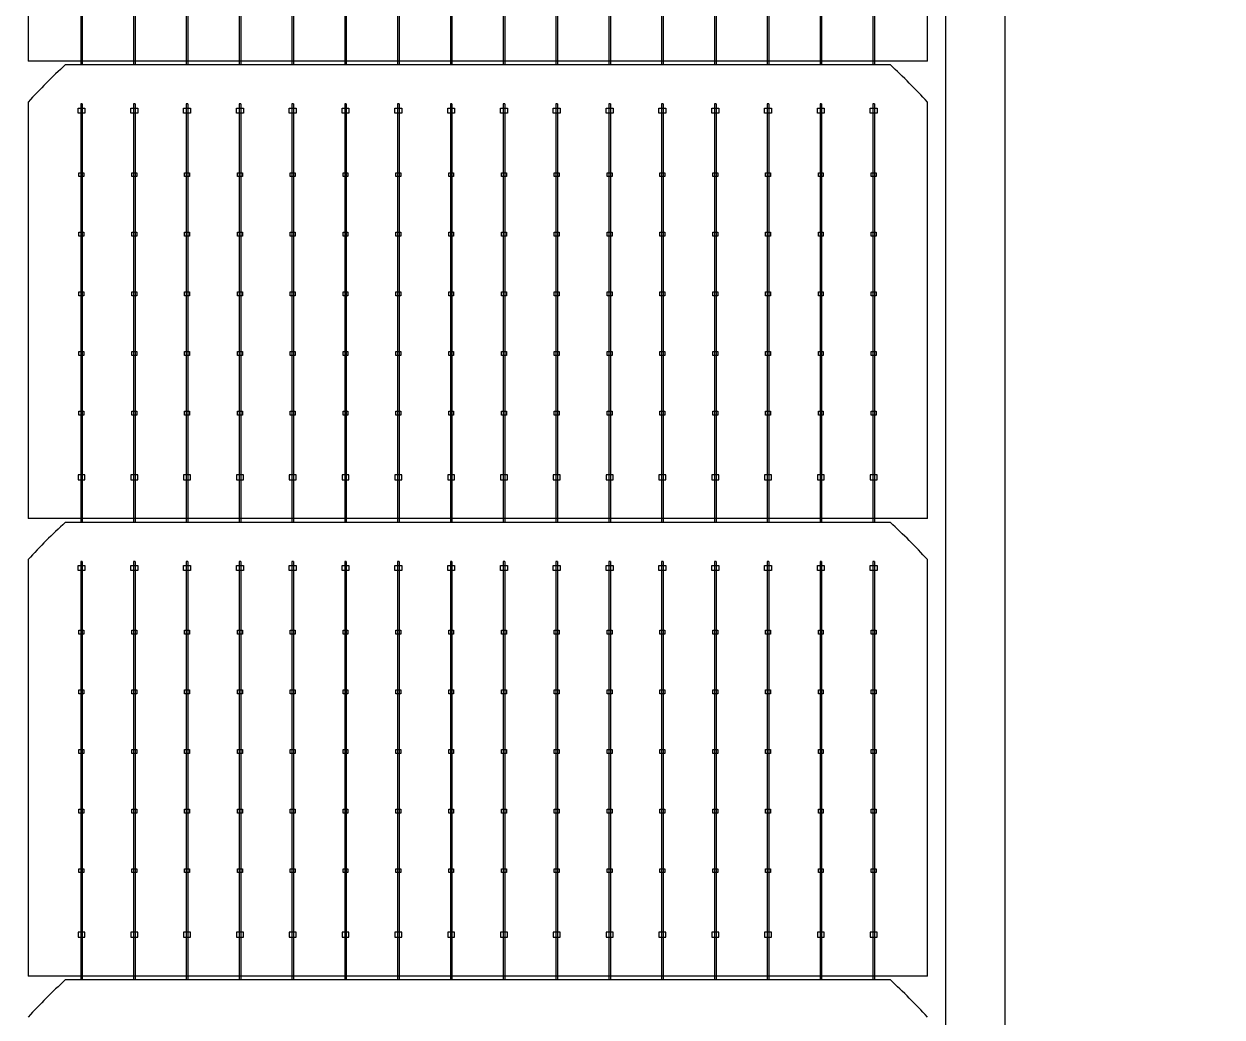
# Model space of a CAD drawing. Header units: millimetres. Extents: x 10297564 to 11610295, y -9287743 to -8409454.
# Drawn here: x 10674389 to 10676335, y -9192347 to -9190734 of the extents above; entities that cross this region are included whole.
import ezdxf

# ---------------------------------------------------------------- set-up
doc = ezdxf.new("R2010")
doc.units = ezdxf.units.MM
doc.header["$LTSCALE"] = 100
doc.layers.add('TEXTLINE', color=1, linetype='Continuous')

# ---------------------------------------------------------------- blocks, each defined once
blk = doc.blocks.new('635W')
for p, q in [((10687025.46, -10024382.46), (10687025.46, -10024467.27)), ((10687025.78, -10024382.46), (10687025.78, -10024467.27)), ((10687036.16, -10024382.46), (10687036.16, -10024467.27)), ((10687036.48, -10024382.46), (10687036.48, -10024467.27)), ((10687046.86, -10024382.46), (10687046.86, -10024467.27)), ((10687047.18, -10024382.46), (10687047.18, -10024467.27)), ((10687057.56, -10024382.46), (10687057.56, -10024467.27)), ((10687057.88, -10024382.46), (10687057.88, -10024467.27)), ((10687068.26, -10024382.46), (10687068.26, -10024467.27)), ((10687068.58, -10024382.46), (10687068.58, -10024467.27)), ((10687078.96, -10024382.46), (10687078.96, -10024467.27)), ((10687079.28, -10024382.46), (10687079.28, -10024467.27)), ((10687089.66, -10024382.46), (10687089.66, -10024467.27)), ((10687089.98, -10024382.46), (10687089.98, -10024467.27)), ((10687100.36, -10024382.46), (10687100.36, -10024467.27)), ((10687100.68, -10024382.46), (10687100.68, -10024467.27)), ((10687111.06, -10024382.46), (10687111.06, -10024467.27)), ((10687111.38, -10024382.46), (10687111.38, -10024467.27)), ((10687121.76, -10024382.46), (10687121.76, -10024467.27)), ((10687122.08, -10024382.46), (10687122.08, -10024467.27)), ((10687132.46, -10024382.46), (10687132.46, -10024467.27)), ((10687132.78, -10024382.46), (10687132.78, -10024467.27)), ((10687143.16, -10024382.46), (10687143.16, -10024467.27)), ((10687143.48, -10024382.46), (10687143.48, -10024467.27)), ((10687153.86, -10024382.46), (10687153.86, -10024467.27)), ((10687154.18, -10024382.46), (10687154.18, -10024467.27)), ((10687164.56, -10024382.46), (10687164.56, -10024467.27)), ((10687164.88, -10024382.46), (10687164.88, -10024467.27)), ((10687175.26, -10024382.46), (10687175.26, -10024467.27)), ((10687175.58, -10024382.46), (10687175.58, -10024467.27)), ((10687185.96, -10024382.46), (10687185.96, -10024467.27)), ((10687186.28, -10024382.46), (10687186.28, -10024467.27)), ((10687197.02, -10024466.46), (10687014.82, -10024466.46)), ((10687025.46, -10024475.14), (10687025.46, -10024559.94)), ((10687025.78, -10024475.14), (10687025.78, -10024559.94)), ((10687036.16, -10024475.14), (10687036.16, -10024559.94)), ((10687036.48, -10024475.14), (10687036.48, -10024559.94)), ((10687046.86, -10024475.14), (10687046.86, -10024559.94)), ((10687047.18, -10024475.14), (10687047.18, -10024559.94)), ((10687057.56, -10024475.14), (10687057.56, -10024559.94)), ((10687057.88, -10024475.14), (10687057.88, -10024559.94)), ((10687068.26, -10024475.14), (10687068.26, -10024559.94)), ((10687068.58, -10024475.14), (10687068.58, -10024559.94)), ((10687078.96, -10024475.14), (10687078.96, -10024559.94)), ((10687079.28, -10024475.14), (10687079.28, -10024559.94)), ((10687089.66, -10024475.14), (10687089.66, -10024559.94)), ((10687089.98, -10024475.14), (10687089.98, -10024559.94)), ((10687100.36, -10024475.14), (10687100.36, -10024559.94)), ((10687100.68, -10024475.14), (10687100.68, -10024559.94)), ((10687111.06, -10024475.14), (10687111.06, -10024559.94)), ((10687111.38, -10024475.14), (10687111.38, -10024559.94)), ((10687121.76, -10024475.14), (10687121.76, -10024559.94)), ((10687122.08, -10024475.14), (10687122.08, -10024559.94)), ((10687132.46, -10024475.14), (10687132.46, -10024559.94)), ((10687132.78, -10024475.14), (10687132.78, -10024559.94)), ((10687143.16, -10024475.14), (10687143.16, -10024559.94)), ((10687143.48, -10024475.14), (10687143.48, -10024559.94)), ((10687153.86, -10024475.14), (10687153.86, -10024559.94)), ((10687154.18, -10024475.14), (10687154.18, -10024559.94)), ((10687164.56, -10024475.14), (10687164.56, -10024559.94)), ((10687164.88, -10024475.14), (10687164.88, -10024559.94)), ((10687175.26, -10024475.14), (10687175.26, -10024559.94)), ((10687175.58, -10024475.14), (10687175.58, -10024559.94)), ((10687185.96, -10024475.14), (10687185.96, -10024559.94)), ((10687186.28, -10024475.14), (10687186.28, -10024559.94)), ((10687197.02, -10024559.14), (10687014.82, -10024559.14)), ((10687025.46, -10024567.81), (10687025.46, -10024652.62)), ((10687025.78, -10024567.81), (10687025.78, -10024652.62)), ((10687036.16, -10024567.81), (10687036.16, -10024652.62)), ((10687036.48, -10024567.81), (10687036.48, -10024652.62)), ((10687046.86, -10024567.81), (10687046.86, -10024652.62)), ((10687047.18, -10024567.81), (10687047.18, -10024652.62)), ((10687057.56, -10024567.81), (10687057.56, -10024652.62)), ((10687057.88, -10024567.81), (10687057.88, -10024652.62)), ((10687068.26, -10024567.81), (10687068.26, -10024652.62)), ((10687068.58, -10024567.81), (10687068.58, -10024652.62)), ((10687078.96, -10024567.81), (10687078.96, -10024652.62)), ((10687079.28, -10024567.81), (10687079.28, -10024652.62)), ((10687089.66, -10024567.81), (10687089.66, -10024652.62)), ((10687089.98, -10024567.81), (10687089.98, -10024652.62)), ((10687100.36, -10024567.81), (10687100.36, -10024652.62)), ((10687100.68, -10024567.81), (10687100.68, -10024652.62)), ((10687111.06, -10024567.81), (10687111.06, -10024652.62)), ((10687111.38, -10024567.81), (10687111.38, -10024652.62)), ((10687121.76, -10024567.81), (10687121.76, -10024652.62)), ((10687122.08, -10024567.81), (10687122.08, -10024652.62)), ((10687132.46, -10024567.81), (10687132.46, -10024652.62)), ((10687132.78, -10024567.81), (10687132.78, -10024652.62)), ((10687143.16, -10024567.81), (10687143.16, -10024652.62)), ((10687143.48, -10024567.81), (10687143.48, -10024652.62)), ((10687153.86, -10024567.81), (10687153.86, -10024652.62)), ((10687154.18, -10024567.81), (10687154.18, -10024652.62)), ((10687164.56, -10024567.81), (10687164.56, -10024652.62)), ((10687164.88, -10024567.81), (10687164.88, -10024652.62)), ((10687175.26, -10024567.81), (10687175.26, -10024652.62)), ((10687175.58, -10024567.81), (10687175.58, -10024652.62)), ((10687185.96, -10024567.81), (10687185.96, -10024652.62)), ((10687186.28, -10024567.81), (10687186.28, -10024652.62)), ((10687197.02, -10024651.81), (10687014.82, -10024651.81))]:
    blk.add_line(p, q)
for points in [[(10686079.67, -10024167.21), (10687212.67, -10024167.21), (10687212.67, -10026631.21), (10686079.67, -10026631.21)], [(10686091.67, -10024179.21), (10687200.67, -10024179.21), (10687200.67, -10026619.21), (10686091.67, -10026619.21)], [(10687024.92, -10024477.01), (10687024.92, -10024476.01), (10687026.32, -10024476.01), (10687026.32, -10024477.01)], [(10687035.62, -10024477.01), (10687035.62, -10024476.01), (10687037.02, -10024476.01), (10687037.02, -10024477.01)], [(10687046.32, -10024477.01), (10687046.32, -10024476.01), (10687047.72, -10024476.01), (10687047.72, -10024477.01)], [(10687057.02, -10024477.01), (10687057.02, -10024476.01), (10687058.42, -10024476.01), (10687058.42, -10024477.01)], [(10687067.72, -10024477.01), (10687067.72, -10024476.01), (10687069.12, -10024476.01), (10687069.12, -10024477.01)], [(10687078.42, -10024477.01), (10687078.42, -10024476.01), (10687079.82, -10024476.01), (10687079.82, -10024477.01)], [(10687089.12, -10024477.01), (10687089.12, -10024476.01), (10687090.52, -10024476.01), (10687090.52, -10024477.01)], [(10687099.82, -10024477.01), (10687099.82, -10024476.01), (10687101.22, -10024476.01), (10687101.22, -10024477.01)], [(10687110.52, -10024477.01), (10687110.52, -10024476.01), (10687111.92, -10024476.01), (10687111.92, -10024477.01)], [(10687121.22, -10024477.01), (10687121.22, -10024476.01), (10687122.62, -10024476.01), (10687122.62, -10024477.01)], [(10687131.92, -10024477.01), (10687131.92, -10024476.01), (10687133.32, -10024476.01), (10687133.32, -10024477.01)], [(10687142.62, -10024477.01), (10687142.62, -10024476.01), (10687144.02, -10024476.01), (10687144.02, -10024477.01)], [(10687153.32, -10024477.01), (10687153.32, -10024476.01), (10687154.72, -10024476.01), (10687154.72, -10024477.01)], [(10687164.02, -10024477.01), (10687164.02, -10024476.01), (10687165.42, -10024476.01), (10687165.42, -10024477.01)], [(10687174.72, -10024477.01), (10687174.72, -10024476.01), (10687176.12, -10024476.01), (10687176.12, -10024477.01)], [(10687185.42, -10024477.01), (10687185.42, -10024476.01), (10687186.82, -10024476.01), (10687186.82, -10024477.01)], [(10687026.12, -10024489.88), (10687025.12, -10024489.88), (10687025.12, -10024489.08), (10687026.12, -10024489.08)], [(10687036.82, -10024489.88), (10687035.82, -10024489.88), (10687035.82, -10024489.08), (10687036.82, -10024489.08)], [(10687047.52, -10024489.88), (10687046.52, -10024489.88), (10687046.52, -10024489.08), (10687047.52, -10024489.08)], [(10687058.22, -10024489.88), (10687057.22, -10024489.88), (10687057.22, -10024489.08), (10687058.22, -10024489.08)], [(10687068.92, -10024489.88), (10687067.92, -10024489.88), (10687067.92, -10024489.08), (10687068.92, -10024489.08)], [(10687079.62, -10024489.88), (10687078.62, -10024489.88), (10687078.62, -10024489.08), (10687079.62, -10024489.08)], [(10687090.32, -10024489.88), (10687089.32, -10024489.88), (10687089.32, -10024489.08), (10687090.32, -10024489.08)], [(10687101.02, -10024489.88), (10687100.02, -10024489.88), (10687100.02, -10024489.08), (10687101.02, -10024489.08)], [(10687111.72, -10024489.88), (10687110.72, -10024489.88), (10687110.72, -10024489.08), (10687111.72, -10024489.08)], [(10687122.42, -10024489.88), (10687121.42, -10024489.88), (10687121.42, -10024489.08), (10687122.42, -10024489.08)], [(10687133.12, -10024489.88), (10687132.12, -10024489.88), (10687132.12, -10024489.08), (10687133.12, -10024489.08)], [(10687143.82, -10024489.88), (10687142.82, -10024489.88), (10687142.82, -10024489.08), (10687143.82, -10024489.08)], [(10687154.52, -10024489.88), (10687153.52, -10024489.88), (10687153.52, -10024489.08), (10687154.52, -10024489.08)], [(10687165.22, -10024489.88), (10687164.22, -10024489.88), (10687164.22, -10024489.08), (10687165.22, -10024489.08)], [(10687175.92, -10024489.88), (10687174.92, -10024489.88), (10687174.92, -10024489.08), (10687175.92, -10024489.08)], [(10687186.62, -10024489.88), (10687185.62, -10024489.88), (10687185.62, -10024489.08), (10687186.62, -10024489.08)], [(10687026.12, -10024501.96), (10687025.12, -10024501.96), (10687025.12, -10024501.16), (10687026.12, -10024501.16)], [(10687036.82, -10024501.96), (10687035.82, -10024501.96), (10687035.82, -10024501.16), (10687036.82, -10024501.16)], [(10687047.52, -10024501.96), (10687046.52, -10024501.96), (10687046.52, -10024501.16), (10687047.52, -10024501.16)], [(10687058.22, -10024501.96), (10687057.22, -10024501.96), (10687057.22, -10024501.16), (10687058.22, -10024501.16)], [(10687068.92, -10024501.96), (10687067.92, -10024501.96), (10687067.92, -10024501.16), (10687068.92, -10024501.16)], [(10687079.62, -10024501.96), (10687078.62, -10024501.96), (10687078.62, -10024501.16), (10687079.62, -10024501.16)], [(10687090.32, -10024501.96), (10687089.32, -10024501.96), (10687089.32, -10024501.16), (10687090.32, -10024501.16)], [(10687101.02, -10024501.96), (10687100.02, -10024501.96), (10687100.02, -10024501.16), (10687101.02, -10024501.16)], [(10687111.72, -10024501.96), (10687110.72, -10024501.96), (10687110.72, -10024501.16), (10687111.72, -10024501.16)], [(10687122.42, -10024501.96), (10687121.42, -10024501.96), (10687121.42, -10024501.16), (10687122.42, -10024501.16)], [(10687133.12, -10024501.96), (10687132.12, -10024501.96), (10687132.12, -10024501.16), (10687133.12, -10024501.16)], [(10687143.82, -10024501.96), (10687142.82, -10024501.96), (10687142.82, -10024501.16), (10687143.82, -10024501.16)], [(10687154.52, -10024501.96), (10687153.52, -10024501.96), (10687153.52, -10024501.16), (10687154.52, -10024501.16)], [(10687165.22, -10024501.96), (10687164.22, -10024501.96), (10687164.22, -10024501.16), (10687165.22, -10024501.16)], [(10687175.92, -10024501.96), (10687174.92, -10024501.96), (10687174.92, -10024501.16), (10687175.92, -10024501.16)], [(10687186.62, -10024501.96), (10687185.62, -10024501.96), (10687185.62, -10024501.16), (10687186.62, -10024501.16)], [(10687026.12, -10024514.04), (10687025.12, -10024514.04), (10687025.12, -10024513.24), (10687026.12, -10024513.24)], [(10687036.82, -10024514.04), (10687035.82, -10024514.04), (10687035.82, -10024513.24), (10687036.82, -10024513.24)], [(10687047.52, -10024514.04), (10687046.52, -10024514.04), (10687046.52, -10024513.24), (10687047.52, -10024513.24)], [(10687058.22, -10024514.04), (10687057.22, -10024514.04), (10687057.22, -10024513.24), (10687058.22, -10024513.24)], [(10687068.92, -10024514.04), (10687067.92, -10024514.04), (10687067.92, -10024513.24), (10687068.92, -10024513.24)], [(10687079.62, -10024514.04), (10687078.62, -10024514.04), (10687078.62, -10024513.24), (10687079.62, -10024513.24)], [(10687090.32, -10024514.04), (10687089.32, -10024514.04), (10687089.32, -10024513.24), (10687090.32, -10024513.24)], [(10687101.02, -10024514.04), (10687100.02, -10024514.04), (10687100.02, -10024513.24), (10687101.02, -10024513.24)], [(10687111.72, -10024514.04), (10687110.72, -10024514.04), (10687110.72, -10024513.24), (10687111.72, -10024513.24)], [(10687122.42, -10024514.04), (10687121.42, -10024514.04), (10687121.42, -10024513.24), (10687122.42, -10024513.24)], [(10687133.12, -10024514.04), (10687132.12, -10024514.04), (10687132.12, -10024513.24), (10687133.12, -10024513.24)], [(10687143.82, -10024514.04), (10687142.82, -10024514.04), (10687142.82, -10024513.24), (10687143.82, -10024513.24)], [(10687154.52, -10024514.04), (10687153.52, -10024514.04), (10687153.52, -10024513.24), (10687154.52, -10024513.24)], [(10687165.22, -10024514.04), (10687164.22, -10024514.04), (10687164.22, -10024513.24), (10687165.22, -10024513.24)], [(10687175.92, -10024514.04), (10687174.92, -10024514.04), (10687174.92, -10024513.24), (10687175.92, -10024513.24)], [(10687186.62, -10024514.04), (10687185.62, -10024514.04), (10687185.62, -10024513.24), (10687186.62, -10024513.24)], [(10687026.12, -10024526.12), (10687025.12, -10024526.12), (10687025.12, -10024525.32), (10687026.12, -10024525.32)], [(10687036.82, -10024526.12), (10687035.82, -10024526.12), (10687035.82, -10024525.32), (10687036.82, -10024525.32)], [(10687047.52, -10024526.12), (10687046.52, -10024526.12), (10687046.52, -10024525.32), (10687047.52, -10024525.32)], [(10687058.22, -10024526.12), (10687057.22, -10024526.12), (10687057.22, -10024525.32), (10687058.22, -10024525.32)], [(10687068.92, -10024526.12), (10687067.92, -10024526.12), (10687067.92, -10024525.32), (10687068.92, -10024525.32)], [(10687079.62, -10024526.12), (10687078.62, -10024526.12), (10687078.62, -10024525.32), (10687079.62, -10024525.32)], [(10687090.32, -10024526.12), (10687089.32, -10024526.12), (10687089.32, -10024525.32), (10687090.32, -10024525.32)], [(10687101.02, -10024526.12), (10687100.02, -10024526.12), (10687100.02, -10024525.32), (10687101.02, -10024525.32)], [(10687111.72, -10024526.12), (10687110.72, -10024526.12), (10687110.72, -10024525.32), (10687111.72, -10024525.32)], [(10687122.42, -10024526.12), (10687121.42, -10024526.12), (10687121.42, -10024525.32), (10687122.42, -10024525.32)], [(10687133.12, -10024526.12), (10687132.12, -10024526.12), (10687132.12, -10024525.32), (10687133.12, -10024525.32)], [(10687143.82, -10024526.12), (10687142.82, -10024526.12), (10687142.82, -10024525.32), (10687143.82, -10024525.32)], [(10687154.52, -10024526.12), (10687153.52, -10024526.12), (10687153.52, -10024525.32), (10687154.52, -10024525.32)], [(10687165.22, -10024526.12), (10687164.22, -10024526.12), (10687164.22, -10024525.32), (10687165.22, -10024525.32)], [(10687175.92, -10024526.12), (10687174.92, -10024526.12), (10687174.92, -10024525.32), (10687175.92, -10024525.32)], [(10687186.62, -10024526.12), (10687185.62, -10024526.12), (10687185.62, -10024525.32), (10687186.62, -10024525.32)], [(10687026.12, -10024538.2), (10687025.12, -10024538.2), (10687025.12, -10024537.4), (10687026.12, -10024537.4)], [(10687036.82, -10024538.2), (10687035.82, -10024538.2), (10687035.82, -10024537.4), (10687036.82, -10024537.4)], [(10687047.52, -10024538.2), (10687046.52, -10024538.2), (10687046.52, -10024537.4), (10687047.52, -10024537.4)], [(10687058.22, -10024538.2), (10687057.22, -10024538.2), (10687057.22, -10024537.4), (10687058.22, -10024537.4)], [(10687068.92, -10024538.2), (10687067.92, -10024538.2), (10687067.92, -10024537.4), (10687068.92, -10024537.4)], [(10687079.62, -10024538.2), (10687078.62, -10024538.2), (10687078.62, -10024537.4), (10687079.62, -10024537.4)], [(10687090.32, -10024538.2), (10687089.32, -10024538.2), (10687089.32, -10024537.4), (10687090.32, -10024537.4)], [(10687101.02, -10024538.2), (10687100.02, -10024538.2), (10687100.02, -10024537.4), (10687101.02, -10024537.4)], [(10687111.72, -10024538.2), (10687110.72, -10024538.2), (10687110.72, -10024537.4), (10687111.72, -10024537.4)], [(10687122.42, -10024538.2), (10687121.42, -10024538.2), (10687121.42, -10024537.4), (10687122.42, -10024537.4)], [(10687133.12, -10024538.2), (10687132.12, -10024538.2), (10687132.12, -10024537.4), (10687133.12, -10024537.4)], [(10687143.82, -10024538.2), (10687142.82, -10024538.2), (10687142.82, -10024537.4), (10687143.82, -10024537.4)], [(10687154.52, -10024538.2), (10687153.52, -10024538.2), (10687153.52, -10024537.4), (10687154.52, -10024537.4)], [(10687165.22, -10024538.2), (10687164.22, -10024538.2), (10687164.22, -10024537.4), (10687165.22, -10024537.4)], [(10687175.92, -10024538.2), (10687174.92, -10024538.2), (10687174.92, -10024537.4), (10687175.92, -10024537.4)], [(10687186.62, -10024538.2), (10687185.62, -10024538.2), (10687185.62, -10024537.4), (10687186.62, -10024537.4)], [(10687024.92, -10024550.27), (10687024.92, -10024551.27), (10687026.32, -10024551.27), (10687026.32, -10024550.27)], [(10687035.62, -10024550.27), (10687035.62, -10024551.27), (10687037.02, -10024551.27), (10687037.02, -10024550.27)], [(10687046.32, -10024550.27), (10687046.32, -10024551.27), (10687047.72, -10024551.27), (10687047.72, -10024550.27)], [(10687057.02, -10024550.27), (10687057.02, -10024551.27), (10687058.42, -10024551.27), (10687058.42, -10024550.27)], [(10687067.72, -10024550.27), (10687067.72, -10024551.27), (10687069.12, -10024551.27), (10687069.12, -10024550.27)], [(10687078.42, -10024550.27), (10687078.42, -10024551.27), (10687079.82, -10024551.27), (10687079.82, -10024550.27)], [(10687089.12, -10024550.27), (10687089.12, -10024551.27), (10687090.52, -10024551.27), (10687090.52, -10024550.27)], [(10687099.82, -10024550.27), (10687099.82, -10024551.27), (10687101.22, -10024551.27), (10687101.22, -10024550.27)], [(10687110.52, -10024550.27), (10687110.52, -10024551.27), (10687111.92, -10024551.27), (10687111.92, -10024550.27)], [(10687121.22, -10024550.27), (10687121.22, -10024551.27), (10687122.62, -10024551.27), (10687122.62, -10024550.27)], [(10687131.92, -10024550.27), (10687131.92, -10024551.27), (10687133.32, -10024551.27), (10687133.32, -10024550.27)], [(10687142.62, -10024550.27), (10687142.62, -10024551.27), (10687144.02, -10024551.27), (10687144.02, -10024550.27)], [(10687153.32, -10024550.27), (10687153.32, -10024551.27), (10687154.72, -10024551.27), (10687154.72, -10024550.27)], [(10687164.02, -10024550.27), (10687164.02, -10024551.27), (10687165.42, -10024551.27), (10687165.42, -10024550.27)], [(10687174.72, -10024550.27), (10687174.72, -10024551.27), (10687176.12, -10024551.27), (10687176.12, -10024550.27)], [(10687185.42, -10024550.27), (10687185.42, -10024551.27), (10687186.82, -10024551.27), (10687186.82, -10024550.27)], [(10687024.92, -10024569.68), (10687024.92, -10024568.68), (10687026.32, -10024568.68), (10687026.32, -10024569.68)], [(10687035.62, -10024569.68), (10687035.62, -10024568.68), (10687037.02, -10024568.68), (10687037.02, -10024569.68)], [(10687046.32, -10024569.68), (10687046.32, -10024568.68), (10687047.72, -10024568.68), (10687047.72, -10024569.68)], [(10687057.02, -10024569.68), (10687057.02, -10024568.68), (10687058.42, -10024568.68), (10687058.42, -10024569.68)], [(10687067.72, -10024569.68), (10687067.72, -10024568.68), (10687069.12, -10024568.68), (10687069.12, -10024569.68)], [(10687078.42, -10024569.68), (10687078.42, -10024568.68), (10687079.82, -10024568.68), (10687079.82, -10024569.68)], [(10687089.12, -10024569.68), (10687089.12, -10024568.68), (10687090.52, -10024568.68), (10687090.52, -10024569.68)], [(10687099.82, -10024569.68), (10687099.82, -10024568.68), (10687101.22, -10024568.68), (10687101.22, -10024569.68)], [(10687110.52, -10024569.68), (10687110.52, -10024568.68), (10687111.92, -10024568.68), (10687111.92, -10024569.68)], [(10687121.22, -10024569.68), (10687121.22, -10024568.68), (10687122.62, -10024568.68), (10687122.62, -10024569.68)], [(10687131.92, -10024569.68), (10687131.92, -10024568.68), (10687133.32, -10024568.68), (10687133.32, -10024569.68)], [(10687142.62, -10024569.68), (10687142.62, -10024568.68), (10687144.02, -10024568.68), (10687144.02, -10024569.68)], [(10687153.32, -10024569.68), (10687153.32, -10024568.68), (10687154.72, -10024568.68), (10687154.72, -10024569.68)], [(10687164.02, -10024569.68), (10687164.02, -10024568.68), (10687165.42, -10024568.68), (10687165.42, -10024569.68)], [(10687174.72, -10024569.68), (10687174.72, -10024568.68), (10687176.12, -10024568.68), (10687176.12, -10024569.68)], [(10687185.42, -10024569.68), (10687185.42, -10024568.68), (10687186.82, -10024568.68), (10687186.82, -10024569.68)], [(10687026.12, -10024582.55), (10687025.12, -10024582.55), (10687025.12, -10024581.75), (10687026.12, -10024581.75)], [(10687036.82, -10024582.55), (10687035.82, -10024582.55), (10687035.82, -10024581.75), (10687036.82, -10024581.75)], [(10687047.52, -10024582.55), (10687046.52, -10024582.55), (10687046.52, -10024581.75), (10687047.52, -10024581.75)], [(10687058.22, -10024582.55), (10687057.22, -10024582.55), (10687057.22, -10024581.75), (10687058.22, -10024581.75)], [(10687068.92, -10024582.55), (10687067.92, -10024582.55), (10687067.92, -10024581.75), (10687068.92, -10024581.75)], [(10687079.62, -10024582.55), (10687078.62, -10024582.55), (10687078.62, -10024581.75), (10687079.62, -10024581.75)], [(10687090.32, -10024582.55), (10687089.32, -10024582.55), (10687089.32, -10024581.75), (10687090.32, -10024581.75)], [(10687101.02, -10024582.55), (10687100.02, -10024582.55), (10687100.02, -10024581.75), (10687101.02, -10024581.75)], [(10687111.72, -10024582.55), (10687110.72, -10024582.55), (10687110.72, -10024581.75), (10687111.72, -10024581.75)], [(10687122.42, -10024582.55), (10687121.42, -10024582.55), (10687121.42, -10024581.75), (10687122.42, -10024581.75)], [(10687133.12, -10024582.55), (10687132.12, -10024582.55), (10687132.12, -10024581.75), (10687133.12, -10024581.75)], [(10687143.82, -10024582.55), (10687142.82, -10024582.55), (10687142.82, -10024581.75), (10687143.82, -10024581.75)], [(10687154.52, -10024582.55), (10687153.52, -10024582.55), (10687153.52, -10024581.75), (10687154.52, -10024581.75)], [(10687165.22, -10024582.55), (10687164.22, -10024582.55), (10687164.22, -10024581.75), (10687165.22, -10024581.75)], [(10687175.92, -10024582.55), (10687174.92, -10024582.55), (10687174.92, -10024581.75), (10687175.92, -10024581.75)], [(10687186.62, -10024582.55), (10687185.62, -10024582.55), (10687185.62, -10024581.75), (10687186.62, -10024581.75)], [(10687026.12, -10024594.63), (10687025.12, -10024594.63), (10687025.12, -10024593.83), (10687026.12, -10024593.83)], [(10687036.82, -10024594.63), (10687035.82, -10024594.63), (10687035.82, -10024593.83), (10687036.82, -10024593.83)], [(10687047.52, -10024594.63), (10687046.52, -10024594.63), (10687046.52, -10024593.83), (10687047.52, -10024593.83)], [(10687058.22, -10024594.63), (10687057.22, -10024594.63), (10687057.22, -10024593.83), (10687058.22, -10024593.83)], [(10687068.92, -10024594.63), (10687067.92, -10024594.63), (10687067.92, -10024593.83), (10687068.92, -10024593.83)], [(10687079.62, -10024594.63), (10687078.62, -10024594.63), (10687078.62, -10024593.83), (10687079.62, -10024593.83)], [(10687090.32, -10024594.63), (10687089.32, -10024594.63), (10687089.32, -10024593.83), (10687090.32, -10024593.83)], [(10687101.02, -10024594.63), (10687100.02, -10024594.63), (10687100.02, -10024593.83), (10687101.02, -10024593.83)], [(10687111.72, -10024594.63), (10687110.72, -10024594.63), (10687110.72, -10024593.83), (10687111.72, -10024593.83)], [(10687122.42, -10024594.63), (10687121.42, -10024594.63), (10687121.42, -10024593.83), (10687122.42, -10024593.83)], [(10687133.12, -10024594.63), (10687132.12, -10024594.63), (10687132.12, -10024593.83), (10687133.12, -10024593.83)], [(10687143.82, -10024594.63), (10687142.82, -10024594.63), (10687142.82, -10024593.83), (10687143.82, -10024593.83)], [(10687154.52, -10024594.63), (10687153.52, -10024594.63), (10687153.52, -10024593.83), (10687154.52, -10024593.83)], [(10687165.22, -10024594.63), (10687164.22, -10024594.63), (10687164.22, -10024593.83), (10687165.22, -10024593.83)], [(10687175.92, -10024594.63), (10687174.92, -10024594.63), (10687174.92, -10024593.83), (10687175.92, -10024593.83)], [(10687186.62, -10024594.63), (10687185.62, -10024594.63), (10687185.62, -10024593.83), (10687186.62, -10024593.83)], [(10687026.12, -10024606.71), (10687025.12, -10024606.71), (10687025.12, -10024605.91), (10687026.12, -10024605.91)], [(10687036.82, -10024606.71), (10687035.82, -10024606.71), (10687035.82, -10024605.91), (10687036.82, -10024605.91)], [(10687047.52, -10024606.71), (10687046.52, -10024606.71), (10687046.52, -10024605.91), (10687047.52, -10024605.91)], [(10687058.22, -10024606.71), (10687057.22, -10024606.71), (10687057.22, -10024605.91), (10687058.22, -10024605.91)], [(10687068.92, -10024606.71), (10687067.92, -10024606.71), (10687067.92, -10024605.91), (10687068.92, -10024605.91)], [(10687079.62, -10024606.71), (10687078.62, -10024606.71), (10687078.62, -10024605.91), (10687079.62, -10024605.91)], [(10687090.32, -10024606.71), (10687089.32, -10024606.71), (10687089.32, -10024605.91), (10687090.32, -10024605.91)], [(10687101.02, -10024606.71), (10687100.02, -10024606.71), (10687100.02, -10024605.91), (10687101.02, -10024605.91)], [(10687111.72, -10024606.71), (10687110.72, -10024606.71), (10687110.72, -10024605.91), (10687111.72, -10024605.91)], [(10687122.42, -10024606.71), (10687121.42, -10024606.71), (10687121.42, -10024605.91), (10687122.42, -10024605.91)], [(10687133.12, -10024606.71), (10687132.12, -10024606.71), (10687132.12, -10024605.91), (10687133.12, -10024605.91)], [(10687143.82, -10024606.71), (10687142.82, -10024606.71), (10687142.82, -10024605.91), (10687143.82, -10024605.91)], [(10687154.52, -10024606.71), (10687153.52, -10024606.71), (10687153.52, -10024605.91), (10687154.52, -10024605.91)], [(10687165.22, -10024606.71), (10687164.22, -10024606.71), (10687164.22, -10024605.91), (10687165.22, -10024605.91)], [(10687175.92, -10024606.71), (10687174.92, -10024606.71), (10687174.92, -10024605.91), (10687175.92, -10024605.91)], [(10687186.62, -10024606.71), (10687185.62, -10024606.71), (10687185.62, -10024605.91), (10687186.62, -10024605.91)], [(10687026.12, -10024618.79), (10687025.12, -10024618.79), (10687025.12, -10024617.99), (10687026.12, -10024617.99)], [(10687036.82, -10024618.79), (10687035.82, -10024618.79), (10687035.82, -10024617.99), (10687036.82, -10024617.99)], [(10687047.52, -10024618.79), (10687046.52, -10024618.79), (10687046.52, -10024617.99), (10687047.52, -10024617.99)], [(10687058.22, -10024618.79), (10687057.22, -10024618.79), (10687057.22, -10024617.99), (10687058.22, -10024617.99)], [(10687068.92, -10024618.79), (10687067.92, -10024618.79), (10687067.92, -10024617.99), (10687068.92, -10024617.99)], [(10687079.62, -10024618.79), (10687078.62, -10024618.79), (10687078.62, -10024617.99), (10687079.62, -10024617.99)], [(10687090.32, -10024618.79), (10687089.32, -10024618.79), (10687089.32, -10024617.99), (10687090.32, -10024617.99)], [(10687101.02, -10024618.79), (10687100.02, -10024618.79), (10687100.02, -10024617.99), (10687101.02, -10024617.99)], [(10687111.72, -10024618.79), (10687110.72, -10024618.79), (10687110.72, -10024617.99), (10687111.72, -10024617.99)], [(10687122.42, -10024618.79), (10687121.42, -10024618.79), (10687121.42, -10024617.99), (10687122.42, -10024617.99)], [(10687133.12, -10024618.79), (10687132.12, -10024618.79), (10687132.12, -10024617.99), (10687133.12, -10024617.99)], [(10687143.82, -10024618.79), (10687142.82, -10024618.79), (10687142.82, -10024617.99), (10687143.82, -10024617.99)], [(10687154.52, -10024618.79), (10687153.52, -10024618.79), (10687153.52, -10024617.99), (10687154.52, -10024617.99)], [(10687165.22, -10024618.79), (10687164.22, -10024618.79), (10687164.22, -10024617.99), (10687165.22, -10024617.99)], [(10687175.92, -10024618.79), (10687174.92, -10024618.79), (10687174.92, -10024617.99), (10687175.92, -10024617.99)], [(10687186.62, -10024618.79), (10687185.62, -10024618.79), (10687185.62, -10024617.99), (10687186.62, -10024617.99)], [(10687026.12, -10024630.87), (10687025.12, -10024630.87), (10687025.12, -10024630.07), (10687026.12, -10024630.07)], [(10687036.82, -10024630.87), (10687035.82, -10024630.87), (10687035.82, -10024630.07), (10687036.82, -10024630.07)], [(10687047.52, -10024630.87), (10687046.52, -10024630.87), (10687046.52, -10024630.07), (10687047.52, -10024630.07)], [(10687058.22, -10024630.87), (10687057.22, -10024630.87), (10687057.22, -10024630.07), (10687058.22, -10024630.07)], [(10687068.92, -10024630.87), (10687067.92, -10024630.87), (10687067.92, -10024630.07), (10687068.92, -10024630.07)], [(10687079.62, -10024630.87), (10687078.62, -10024630.87), (10687078.62, -10024630.07), (10687079.62, -10024630.07)], [(10687090.32, -10024630.87), (10687089.32, -10024630.87), (10687089.32, -10024630.07), (10687090.32, -10024630.07)], [(10687101.02, -10024630.87), (10687100.02, -10024630.87), (10687100.02, -10024630.07), (10687101.02, -10024630.07)], [(10687111.72, -10024630.87), (10687110.72, -10024630.87), (10687110.72, -10024630.07), (10687111.72, -10024630.07)], [(10687122.42, -10024630.87), (10687121.42, -10024630.87), (10687121.42, -10024630.07), (10687122.42, -10024630.07)], [(10687133.12, -10024630.87), (10687132.12, -10024630.87), (10687132.12, -10024630.07), (10687133.12, -10024630.07)], [(10687143.82, -10024630.87), (10687142.82, -10024630.87), (10687142.82, -10024630.07), (10687143.82, -10024630.07)], [(10687154.52, -10024630.87), (10687153.52, -10024630.87), (10687153.52, -10024630.07), (10687154.52, -10024630.07)], [(10687165.22, -10024630.87), (10687164.22, -10024630.87), (10687164.22, -10024630.07), (10687165.22, -10024630.07)], [(10687175.92, -10024630.87), (10687174.92, -10024630.87), (10687174.92, -10024630.07), (10687175.92, -10024630.07)], [(10687186.62, -10024630.87), (10687185.62, -10024630.87), (10687185.62, -10024630.07), (10687186.62, -10024630.07)], [(10687024.92, -10024642.94), (10687024.92, -10024643.94), (10687026.32, -10024643.94), (10687026.32, -10024642.94)], [(10687035.62, -10024642.94), (10687035.62, -10024643.94), (10687037.02, -10024643.94), (10687037.02, -10024642.94)], [(10687046.32, -10024642.94), (10687046.32, -10024643.94), (10687047.72, -10024643.94), (10687047.72, -10024642.94)], [(10687057.02, -10024642.94), (10687057.02, -10024643.94), (10687058.42, -10024643.94), (10687058.42, -10024642.94)], [(10687067.72, -10024642.94), (10687067.72, -10024643.94), (10687069.12, -10024643.94), (10687069.12, -10024642.94)], [(10687078.42, -10024642.94), (10687078.42, -10024643.94), (10687079.82, -10024643.94), (10687079.82, -10024642.94)], [(10687089.12, -10024642.94), (10687089.12, -10024643.94), (10687090.52, -10024643.94), (10687090.52, -10024642.94)], [(10687099.82, -10024642.94), (10687099.82, -10024643.94), (10687101.22, -10024643.94), (10687101.22, -10024642.94)], [(10687110.52, -10024642.94), (10687110.52, -10024643.94), (10687111.92, -10024643.94), (10687111.92, -10024642.94)], [(10687121.22, -10024642.94), (10687121.22, -10024643.94), (10687122.62, -10024643.94), (10687122.62, -10024642.94)], [(10687131.92, -10024642.94), (10687131.92, -10024643.94), (10687133.32, -10024643.94), (10687133.32, -10024642.94)], [(10687142.62, -10024642.94), (10687142.62, -10024643.94), (10687144.02, -10024643.94), (10687144.02, -10024642.94)], [(10687153.32, -10024642.94), (10687153.32, -10024643.94), (10687154.72, -10024643.94), (10687154.72, -10024642.94)], [(10687164.02, -10024642.94), (10687164.02, -10024643.94), (10687165.42, -10024643.94), (10687165.42, -10024642.94)], [(10687174.72, -10024642.94), (10687174.72, -10024643.94), (10687176.12, -10024643.94), (10687176.12, -10024642.94)], [(10687185.42, -10024642.94), (10687185.42, -10024643.94), (10687186.82, -10024643.94), (10687186.82, -10024642.94)]]:
    blk.add_lwpolyline(points, close=True)
for points in [[(10687014.82, -10024382.09), (10687014.82, -10024466.46)], [(10687197.02, -10024466.46), (10687197.02, -10024382.09)], [(10687189.52, -10024467.26), (10687022.33, -10024467.26)], [(10687014.82, -10024474.77), (10687014.82, -10024559.14)], [(10687197.02, -10024559.14), (10687197.02, -10024474.77)], [(10687025.78, -10024475.14), (10687025.46, -10024475.14)], [(10687036.48, -10024475.14), (10687036.16, -10024475.14)], [(10687047.18, -10024475.14), (10687046.86, -10024475.14)], [(10687057.88, -10024475.14), (10687057.56, -10024475.14)], [(10687068.58, -10024475.14), (10687068.26, -10024475.14)], [(10687079.28, -10024475.14), (10687078.96, -10024475.14)], [(10687089.98, -10024475.14), (10687089.66, -10024475.14)], [(10687100.68, -10024475.14), (10687100.36, -10024475.14)], [(10687111.38, -10024475.14), (10687111.06, -10024475.14)], [(10687122.08, -10024475.14), (10687121.76, -10024475.14)], [(10687132.78, -10024475.14), (10687132.46, -10024475.14)], [(10687143.48, -10024475.14), (10687143.16, -10024475.14)], [(10687154.18, -10024475.14), (10687153.86, -10024475.14)], [(10687164.88, -10024475.14), (10687164.56, -10024475.14)], [(10687175.58, -10024475.14), (10687175.26, -10024475.14)], [(10687186.28, -10024475.14), (10687185.96, -10024475.14)], [(10687189.52, -10024559.94), (10687022.33, -10024559.94)], [(10687014.82, -10024567.44), (10687014.82, -10024651.81)], [(10687025.78, -10024567.81), (10687025.46, -10024567.81)], [(10687036.48, -10024567.81), (10687036.16, -10024567.81)], [(10687047.18, -10024567.81), (10687046.86, -10024567.81)], [(10687057.88, -10024567.81), (10687057.56, -10024567.81)], [(10687068.58, -10024567.81), (10687068.26, -10024567.81)], [(10687079.28, -10024567.81), (10687078.96, -10024567.81)], [(10687089.98, -10024567.81), (10687089.66, -10024567.81)], [(10687100.68, -10024567.81), (10687100.36, -10024567.81)], [(10687111.38, -10024567.81), (10687111.06, -10024567.81)], [(10687122.08, -10024567.81), (10687121.76, -10024567.81)], [(10687132.78, -10024567.81), (10687132.46, -10024567.81)], [(10687143.48, -10024567.81), (10687143.16, -10024567.81)], [(10687154.18, -10024567.81), (10687153.86, -10024567.81)], [(10687164.88, -10024567.81), (10687164.56, -10024567.81)], [(10687175.58, -10024567.81), (10687175.26, -10024567.81)], [(10687186.28, -10024567.81), (10687185.96, -10024567.81)], [(10687197.02, -10024651.81), (10687197.02, -10024567.44)], [(10687189.52, -10024652.61), (10687022.33, -10024652.61)]]:
    blk.add_lwpolyline(points)
for centre, start, end in [((10687105.82, -10024558.26), 132.5369, 137.4631), ((10687106.02, -10024558.26), 42.5369, 47.4631), ((10687105.82, -10024650.94), 132.5369, 137.4631), ((10687106.02, -10024650.94), 42.5369, 47.4631), ((10687105.82, -10024743.61), 132.5369, 137.4631), ((10687106.02, -10024743.61), 42.5369, 47.4631)]:
    blk.add_arc(centre, 123.5, start, end)

msp = doc.modelspace()

# ---------------------------------------------------------------- wipeouts: each hides what was drawn before it
at = {"linetype": 'ByBlock'}
msp.add_wipeout([(10661157.3, -9184124), (10708842.1, -9184124), (10708842.1, -9214922.7), (10661157.3, -9214922.7)], dxfattribs=at).dxf.layer = 'TEXTLINE'

# ---------------------------------------------------------------- next in the draw order: block references
at = {"linetype": 'Continuous', "xscale": 8.019360487611644, "yscale": 8.019360487611644, "zscale": 8.019360487611644}
msp.add_blockref('635W', (-75028629, 71199016.2), dxfattribs=at)

doc.saveas('drawing.dxf')
